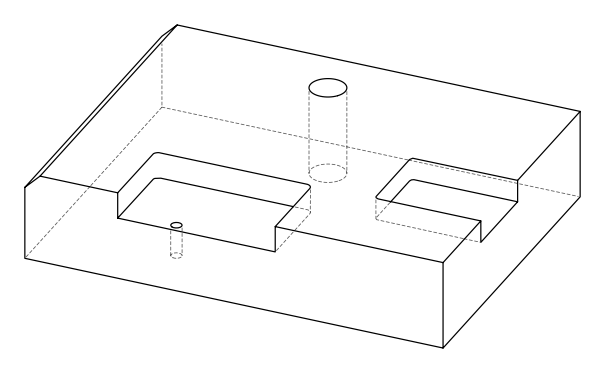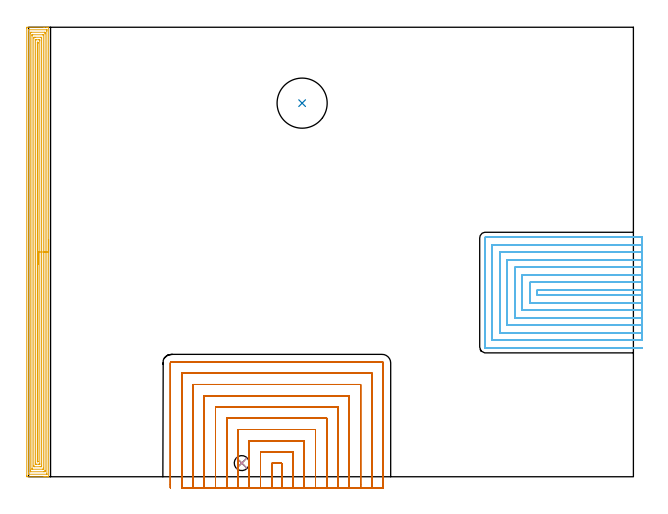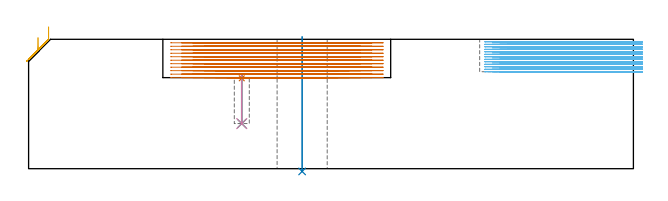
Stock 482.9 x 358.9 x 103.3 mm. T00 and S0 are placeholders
(PLAN: 7 operations, 6 tool changes, 175.1 min)
(1 SPOT_DRILL | STEP1POCKET | NXT0321_9005460120000 | 0.04 min | 3348 mm3)
(2 INDEXABLE_INSERT_DRILL_THROUGH_HOLE_FROM_SOLID | STEP1HOLE | NXT0302_035 | 0.43 min | 129734 mm3)
(3 DRILL_BLIND_HOLE_INTO_CENTER | STEP1POCKET | UGT0301_198 | 0.16 min | 1722 mm3)
(4 DRILL_TO_ENLARGE_BLIND_HOLE | STEP1POCKET | UGT0301_373 | 0.16 min | 2498 mm3)
(5 AREA_MILL | FG_CHAMFER_SURFACE | UGT0205_001 | 20.31 min | 54953 mm3)
(6 MILL_SLOT | SLOT_PARTIAL_RECTANGULAR | NXT0201_009 | Follow Part, ap 2, ae 75% | 71.34 min | 305833 mm3)
(7 MILL_SLOT_1 | SLOT_PARTIAL_RECTANGULAR_1 | NXT0201_011 | Follow Part, ap 3, ae 75% | 82.65 min | 539801 mm3)
(TOOL NXT0321_9005460120000 | NC Spot Drill, 142deg, 12mm, Carbide, Uncoated | D12 PA142 FL30 Z2)
(TOOL NXT0302_035 | Index. Insert Drill 40mm [880-D4000L40-05] | D40 PA176 FL200 Z2)
(TOOL UGT0301_198 | Twist Drill 7.9 mm | D7.9 PA118 FL73 Z2)
(TOOL UGT0301_373 | Twist Drill Flat Bottom 12 mm | D12 PA180 FL101 Z2)
(TOOL UGT0205_001 | Chamfer Mill 20 x 3 x 45 deg. | D20 FL50 Z2)
(TOOL NXT0201_009 | ENDMILL 8mm [2P460-0800-NA 1630] | D8 FL26 Z6)
(TOOL NXT0201_011 | ENDMILL 12mm [2P460-1200-NA 1630] | D12 FL38 Z6)
(OP 1 SPOT_DRILL)
G17 G21 G94 G90
T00 M6
G54
G17 G0 G90 X170.2 Y10.9 S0 M3
G43 Z113.3 H0
G94 G81 G98 Z72.175 F250. R75.7
G80
M5
M2
(OP 2 INDEXABLE_INSERT_DRILL_THROUGH_HOLE_FROM_SOLID)
G17 G21 G94 G90
T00 M6
G54
G17 G0 G90 X218.4 Y298.3 S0 M3
G43 Z113.3 H1
G94 G81 G98 Z-2.198 F250. R105.3
G80
M5
M2
(OP 3 DRILL_BLIND_HOLE_INTO_CENTER)
G17 G21 G94 G90
T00 M6
G54
G17 G0 G90 X170.2 Y10.9 S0 M3
G43 Z113.3 H0
G94 G81 G98 Z36. F250. R74.7
G80
M5
M2
(OP 4 DRILL_TO_ENLARGE_BLIND_HOLE)
G17 G21 G94 G90
T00 M6
G54
G17 G0 G90 X170.2 Y10.9 S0 M3
G43 Z113.3 H0
G94 G73 G98 Z36. F250. Q9.175 R74.7
G80
M5
M2
(OP 5 AREA_MILL)
G17 G21 G94 G90
T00 M6
G54
G17 G0 G90 X16. Y189.45 S1061 M3
G43 Z113.3 H0
G94 G1 Y189.412 Z112.428 F250.
Y189.298 Z111.563
Y189.109 Z110.712
Y188.847 Z109.88
Y188.513 Z109.074
Y188.11 Z108.3
Y187.642 Z107.564
Y187.11 Z106.872
Y186.521 Z106.229
Y185.878 Z105.639
Y185.186 Z105.108
Y184.45 Z104.64
Y183.676 Z104.237
Y182.87 Z103.903
Y182.038 Z103.641
Y181.186 Z103.452
Y180.322 Z103.338
Y179.45 Z103.3
Y0.182
X15.998 Y0.01 Z103.289
X15.837 Y0.002 Z103.129
X15.67 Y0. Z102.969
X15.429 Z102.728
X14.715 Z102.01
X13.48 Z100.777
X12.959 Z100.253
X12.341 Z99.637
X-1.093 Z86.204
X-1.492 Y0.01 Z85.805
X-1.496 Y0.218 Z85.802
X-1.499 Y0.629 Z85.801
X-1.5 Y1.043 Z85.8
X-1.499 Y358.271 Z85.801
X-1.497 Y358.682 Z85.802
X-1.492 Y358.89 Z85.805
X-1.093 Y358.9 Z86.204
X12.341 Z99.637
X14.715 Z102.01
X15.429 Z102.728
X15.67 Z102.969
X15.837 Y358.898 Z103.129
X15.997 Y358.89 Z103.289
X16. Y358.718 Z103.3
Y179.45
X14.586 Z101.886
Y2.417
X14.584 Y2.036 Z101.884
X14.582 Y2.014 Z101.882
X14.58 Y2.01 Z101.88
X14.564 Y2.006 Z101.864
X14.492 Y2.002 Z101.792
X14.383 Y2. Z101.683
X14.246 Z101.546
X0.194 Z87.494
X-0.008 Y2.003 Z87.292
X-0.042 Y2.005 Z87.258
X-0.074 Y2.009 Z87.226
X-0.079 Y2.054 Z87.221
X-0.084 Y2.283 Z87.216
X-0.085 Y2.417 Z87.215
X-0.086 Y3.179 Z87.214
Y356.483
X-0.084 Y356.864 Z87.216
X-0.082 Y356.886 Z87.218
X-0.08 Y356.89 Z87.22
X-0.064 Y356.894 Z87.236
X0.008 Y356.898 Z87.308
X0.117 Y356.9 Z87.417
X0.254 Z87.554
X14.306 Z101.606
X14.508 Y356.897 Z101.808
X14.542 Y356.895 Z101.842
X14.574 Y356.891 Z101.874
X14.579 Y356.846 Z101.879
X14.584 Y356.617 Z101.884
X14.585 Y356.483 Z101.885
X14.586 Y355.721 Z101.886
Y179.45
X13.172 Z100.472
X13.171 Y5.099 Z100.471
X13.17 Y4.884 Z100.47
X13.164 Y4.205 Z100.464
X13.153 Y4.007 Z100.453
X12.08 Y4. Z99.38
X1.742 Y4.001 Z89.042
X1.541 Y4.005 Z88.841
X1.347 Y4.01 Z88.647
X1.336 Y4.205 Z88.636
X1.332 Y4.418 Z88.632
X1.329 Y5.099 Z88.629
Y5.316
Y353.801
X1.33 Y354.016 Z88.63
X1.335 Y354.695 Z88.635
X1.347 Y354.893 Z88.647
X2.42 Y354.9 Z89.72
X12.758 Y354.899 Z100.058
X12.959 Y354.895 Z100.259
X13.153 Y354.89 Z100.453
X13.164 Y354.695 Z100.464
X13.168 Y354.482 Z100.468
X13.171 Y353.801 Z100.471
Y353.584
X13.172 Y179.45 Z100.472
X11.757 Z99.057
Y6.887
X11.754 Y6.325 Z99.054
X11.75 Y6.135 Z99.05
X11.741 Y6.01 Z99.041
X11.638 Y6.007 Z98.938
X11.202 Y6. Z98.502
X3.298 Z90.598
X2.863 Y6.007 Z90.163
X2.761 Y6.01 Z90.061
X2.75 Y6.073 Z90.05
X2.747 Y6.148 Z90.047
X2.743 Y6.558 Z90.043
Y352.013
X2.746 Y352.575 Z90.046
X2.75 Y352.766 Z90.05
X2.759 Y352.89 Z90.059
X2.862 Y352.893 Z90.162
X3.298 Y352.9 Z90.598
X11.202 Z98.502
X11.637 Y352.893 Z98.937
X11.739 Y352.89 Z99.039
X11.75 Y352.827 Z99.05
X11.753 Y352.752 Z99.053
X11.757 Y352.342 Z99.057
Y179.45
X10.343 Z97.643
Y8.657
X10.324 Y8.01 Z97.624
X10.105 Y8.004 Z97.405
X9.446 Y8.001 Z96.746
X9.231 Y8. Z96.531
X4.838 Y8.001 Z92.138
X4.176 Y8.01 Z91.476
X4.158 Y8.676 Z91.458
X4.157 Y8.695 Z91.457
Y350.243
X4.176 Y350.89 Z91.476
X4.395 Y350.896 Z91.695
X5.054 Y350.899 Z92.354
X5.269 Y350.9 Z92.569
X9.662 Y350.899 Z96.962
X10.324 Y350.89 Z97.624
X10.342 Y350.224 Z97.642
X10.343 Y350.205 Z97.643
Y179.45
X8.929 Z96.229
Y10.464
X8.928 Y10.097 Z96.228
X8.925 Y10.044 Z96.225
X8.922 Y10.018 Z96.222
X8.907 Y10.01 Z96.207
X8.795 Y10.005 Z96.095
X8.567 Y10.002 Z95.867
X8.145 Y10. Z95.445
X6.388 Z93.688
X5.933 Y10.001 Z93.233
X5.781 Y10.002 Z93.081
X5.659 Y10.006 Z92.959
X5.585 Y10.01 Z92.885
X5.578 Y10.097 Z92.878
X5.574 Y10.464 Z92.874
X5.572 Y10.831 Z92.872
X5.571 Y348.436 Z92.871
X5.572 Y348.803 Z92.872
X5.575 Y348.856 Z92.875
X5.577 Y348.882 Z92.877
X5.593 Y348.89 Z92.893
X5.705 Y348.895 Z93.005
X5.933 Y348.898 Z93.233
X6.355 Y348.9 Z93.655
X8.112 Z95.412
X8.567 Z95.867
X8.719 Y348.898 Z96.019
X8.841 Y348.895 Z96.141
X8.915 Y348.89 Z96.215
X8.922 Y348.804 Z96.222
X8.926 Y348.436 Z96.226
X8.928 Y348.069 Z96.228
X8.929 Y179.45 Z96.229
X7.515 Z94.815
X7.514 Y12.117 Z94.814
X7.513 Y12.05 Z94.813
X7.51 Y12.018 Z94.81
X7.508 Y12.01 Z94.808
X7.497 Y12.008 Z94.797
X7.374 Y12.003 Z94.674
X7.057 Y12.002 Z94.357
X7.011 Y12.006 Z94.311
X6.995 Y12.009 Z94.295
X6.991 Y12.069 Z94.291
X6.987 Y12.252 Z94.287
X6.985 Y13.146 Z94.285
X6.986 Y346.783 Z94.286
X6.987 Y346.85 Z94.287
X6.99 Y346.882 Z94.29
X6.992 Y346.89 Z94.292
X7.003 Y346.892 Z94.303
X7.126 Y346.897 Z94.426
X7.443 Y346.898 Z94.743
X7.489 Y346.894 Z94.789
X7.505 Y346.891 Z94.805
X7.509 Y346.831 Z94.809
X7.513 Y346.648 Z94.813
X7.514 Y346.47 Z94.814
X7.515 Y345.932 Z94.815
Y179.45
Y178.578 Z94.853
Y177.714 Z94.967
Y176.862 Z95.155
Y176.03 Z95.418
Y175.224 Z95.752
Y174.45 Z96.154
Y173.714 Z96.623
Y173.022 Z97.154
Y172.379 Z97.744
Y171.79 Z98.387
Y171.258 Z99.079
Y170.79 Z99.815
Y170.387 Z100.588
Y170.053 Z101.394
Y169.791 Z102.226
Y169.602 Z103.078
Y169.488 Z103.943
Y169.45 Z104.815
G0 Z113.3
M5
M2
(OP 6 MILL_SLOT)
G17 G21 G94 G90
T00 M6
G54
G17 G0 G90 X489.9 Y149.2 S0 M3
G43 Z113.3 H1
Z101.308
G94 G1 X486.9 F250.
X406.2 F500.
Y144.9
X486.9
X489.9 F250.
Y155.2
X486.9
X400.2 F500.
Y138.9
X486.9
X489.9 F250.
Y161.2
X486.9
X394.2 F500.
Y132.9
X486.9
X489.9 F250.
Y167.2
X486.9
X388.2 F500.
Y126.9
X486.9
X489.9 F250.
Y173.2
X486.9
X382.2 F500.
Y120.9
X486.9
X489.9 F250.
Y179.2
X486.9
X376.2 F500.
Y114.9
X486.9
X489.9 F250.
Y185.2
X486.9
X370.2 F500.
Y108.9
X486.9
X489.9 F250.
Y191.2
X486.9
X364.6 F500.
G3 X364.2 Y190.8 R0.4
G1 Y103.3
G3 X364.6 Y102.9 R0.4
G1 X486.9
X489.9 F250.
G0 Y149.2 Z99.315
G1 X486.9
X406.2 F500.
Y144.9
X486.9
X489.9 F250.
Y155.2
X486.9
X400.2 F500.
Y138.9
X486.9
X489.9 F250.
Y161.2
X486.9
X394.2 F500.
Y132.9
X486.9
X489.9 F250.
Y167.2
X486.9
X388.2 F500.
Y126.9
X486.9
X489.9 F250.
Y173.2
X486.9
X382.2 F500.
Y120.9
X486.9
X489.9 F250.
Y179.2
X486.9
X376.2 F500.
Y114.9
X486.9
X489.9 F250.
Y185.2
X486.9
X370.2 F500.
Y108.9
X486.9
X489.9 F250.
Y191.2
X486.9
X364.6 F500.
G3 X364.2 Y190.8 R0.4
G1 Y103.3
G3 X364.6 Y102.9 R0.4
G1 X486.9
X489.9 F250.
G0 Y149.2 Z97.323
G1 X486.9
X406.2 F500.
Y144.9
X486.9
X489.9 F250.
Y155.2
X486.9
X400.2 F500.
Y138.9
X486.9
X489.9 F250.
Y161.2
X486.9
X394.2 F500.
Y132.9
X486.9
X489.9 F250.
Y167.2
X486.9
X388.2 F500.
Y126.9
X486.9
X489.9 F250.
Y173.2
X486.9
X382.2 F500.
Y120.9
X486.9
X489.9 F250.
Y179.2
X486.9
X376.2 F500.
Y114.9
X486.9
X489.9 F250.
Y185.2
X486.9
X370.2 F500.
Y108.9
X486.9
X489.9 F250.
Y191.2
X486.9
X364.6 F500.
G3 X364.2 Y190.8 R0.4
G1 Y103.3
G3 X364.6 Y102.9 R0.4
G1 X486.9
X489.9 F250.
G0 Y149.2 Z95.331
G1 X486.9
X406.2 F500.
Y144.9
X486.9
X489.9 F250.
Y155.2
X486.9
X400.2 F500.
Y138.9
X486.9
X489.9 F250.
Y161.2
X486.9
X394.2 F500.
Y132.9
X486.9
X489.9 F250.
Y167.2
X486.9
X388.2 F500.
Y126.9
X486.9
X489.9 F250.
Y173.2
X486.9
X382.2 F500.
Y120.9
X486.9
X489.9 F250.
Y179.2
X486.9
X376.2 F500.
Y114.9
X486.9
X489.9 F250.
Y185.2
X486.9
X370.2 F500.
Y108.9
X486.9
X489.9 F250.
Y191.2
X486.9
X364.6 F500.
G3 X364.2 Y190.8 R0.4
G1 Y103.3
G3 X364.6 Y102.9 R0.4
G1 X486.9
X489.9 F250.
G0 Y149.2 Z93.338
G1 X486.9
X406.2 F500.
Y144.9
X486.9
X489.9 F250.
Y155.2
X486.9
X400.2 F500.
Y138.9
X486.9
X489.9 F250.
Y161.2
X486.9
X394.2 F500.
Y132.9
X486.9
X489.9 F250.
Y167.2
X486.9
X388.2 F500.
Y126.9
X486.9
X489.9 F250.
Y173.2
X486.9
X382.2 F500.
Y120.9
X486.9
X489.9 F250.
Y179.2
X486.9
X376.2 F500.
Y114.9
X486.9
X489.9 F250.
Y185.2
X486.9
X370.2 F500.
Y108.9
X486.9
X489.9 F250.
Y191.2
X486.9
X364.6 F500.
G3 X364.2 Y190.8 R0.4
G1 Y103.3
G3 X364.6 Y102.9 R0.4
G1 X486.9
X489.9 F250.
G0 Y149.2 Z91.346
G1 X486.9
X406.2 F500.
Y144.9
X486.9
X489.9 F250.
Y155.2
X486.9
X400.2 F500.
Y138.9
X486.9
X489.9 F250.
Y161.2
X486.9
X394.2 F500.
Y132.9
X486.9
X489.9 F250.
Y167.2
X486.9
X388.2 F500.
Y126.9
X486.9
X489.9 F250.
Y173.2
X486.9
X382.2 F500.
Y120.9
X486.9
X489.9 F250.
Y179.2
X486.9
X376.2 F500.
Y114.9
X486.9
X489.9 F250.
Y185.2
X486.9
X370.2 F500.
Y108.9
X486.9
X489.9 F250.
Y191.2
X486.9
X364.6 F500.
G3 X364.2 Y190.8 R0.4
G1 Y103.3
G3 X364.6 Y102.9 R0.4
G1 X486.9
X489.9 F250.
G0 Y149.2 Z89.354
G1 X486.9
X406.2 F500.
Y144.9
X486.9
X489.9 F250.
Y155.2
X486.9
X400.2 F500.
Y138.9
X486.9
X489.9 F250.
Y161.2
X486.9
X394.2 F500.
Y132.9
X486.9
X489.9 F250.
Y167.2
X486.9
X388.2 F500.
Y126.9
X486.9
X489.9 F250.
Y173.2
X486.9
X382.2 F500.
Y120.9
X486.9
X489.9 F250.
Y179.2
X486.9
X376.2 F500.
Y114.9
X486.9
X489.9 F250.
Y185.2
X486.9
X370.2 F500.
Y108.9
X486.9
X489.9 F250.
Y191.2
X486.9
X364.6 F500.
G3 X364.2 Y190.8 R0.4
G1 Y103.3
G3 X364.6 Y102.9 R0.4
G1 X486.9
X489.9 F250.
G0 Y149.2 Z87.361
G1 X486.9
X406.2 F500.
Y144.9
X486.9
X489.9 F250.
Y155.2
X486.9
X400.2 F500.
Y138.9
X486.9
X489.9 F250.
Y161.2
X486.9
X394.2 F500.
Y132.9
X486.9
X489.9 F250.
Y167.2
X486.9
X388.2 F500.
Y126.9
X486.9
X489.9 F250.
Y173.2
X486.9
X382.2 F500.
Y120.9
X486.9
X489.9 F250.
Y179.2
X486.9
X376.2 F500.
Y114.9
X486.9
X489.9 F250.
Y185.2
X486.9
X370.2 F500.
Y108.9
X486.9
X489.9 F250.
Y191.2
X486.9
X364.6 F500.
G3 X364.2 Y190.8 R0.4
G1 Y103.3
G3 X364.6 Y102.9 R0.4
G1 X486.9
X489.9 F250.
G0 Y149.2 Z85.369
G1 X486.9
X406.2 F500.
Y144.9
X486.9
X489.9 F250.
Y155.2
X486.9
X400.2 F500.
Y138.9
X486.9
X489.9 F250.
Y161.2
X486.9
X394.2 F500.
Y132.9
X486.9
X489.9 F250.
Y167.2
X486.9
X388.2 F500.
Y126.9
X486.9
X489.9 F250.
Y173.2
X486.9
X382.2 F500.
Y120.9
X486.9
X489.9 F250.
Y179.2
X486.9
X376.2 F500.
Y114.9
X486.9
X489.9 F250.
Y185.2
X486.9
X370.2 F500.
Y108.9
X486.9
X489.9 F250.
Y191.2
X486.9
X364.6 F500.
G3 X364.2 Y190.8 R0.4
G1 Y103.3
G3 X364.6 Y102.9 R0.4
G1 X486.9
X489.9 F250.
G0 Y149.2 Z83.377
G1 X486.9
X406.2 F500.
Y144.9
X486.9
X489.9 F250.
Y155.2
X486.9
X400.2 F500.
Y138.9
X486.9
X489.9 F250.
Y161.2
X486.9
X394.2 F500.
Y132.9
X486.9
X489.9 F250.
Y167.2
X486.9
X388.2 F500.
Y126.9
X486.9
X489.9 F250.
Y173.2
X486.9
X382.2 F500.
Y120.9
X486.9
X489.9 F250.
Y179.2
X486.9
X376.2 F500.
Y114.9
X486.9
X489.9 F250.
Y185.2
X486.9
X370.2 F500.
Y108.9
X486.9
X489.9 F250.
Y191.2
X486.9
X364.6 F500.
G3 X364.2 Y190.8 R0.4
G1 Y103.3
G3 X364.6 Y102.9 R0.4
G1 X486.9
X489.9 F250.
G0 Y149.2 Z81.385
G1 X486.9
X406.2 F500.
Y144.9
X486.9
X489.9 F250.
Y155.2
X486.9
X400.2 F500.
Y138.9
X486.9
X489.9 F250.
Y161.2
X486.9
X394.2 F500.
Y132.9
X486.9
X489.9 F250.
Y167.2
X486.9
X388.2 F500.
Y126.9
X486.9
X489.9 F250.
Y173.2
X486.9
X382.2 F500.
Y120.9
X486.9
X489.9 F250.
Y179.2
X486.9
X376.2 F500.
Y114.9
X486.9
X489.9 F250.
Y185.2
X486.9
X370.2 F500.
Y108.9
X486.9
X489.9 F250.
Y191.2
X486.9
X364.6 F500.
G3 X364.2 Y190.8 R0.4
G1 Y103.3
G3 X364.6 Y102.9 R0.4
G1 X486.9
X489.9 F250.
G0 Y149.2 Z79.392
G1 X486.9
X406.2 F500.
Y144.9
X486.9
X489.9 F250.
Y155.2
X486.9
X400.2 F500.
Y138.9
X486.9
X489.9 F250.
Y161.2
X486.9
X394.2 F500.
Y132.9
X486.9
X489.9 F250.
Y167.2
X486.9
X388.2 F500.
Y126.9
X486.9
X489.9 F250.
Y173.2
X486.9
X382.2 F500.
Y120.9
X486.9
X489.9 F250.
Y179.2
X486.9
X376.2 F500.
Y114.9
X486.9
X489.9 F250.
Y185.2
X486.9
X370.2 F500.
Y108.9
X486.9
X489.9 F250.
Y191.2
X486.9
X364.6 F500.
G3 X364.2 Y190.8 R0.4
G1 Y103.3
G3 X364.6 Y102.9 R0.4
G1 X486.9
X489.9 F250.
G0 Y149.2 Z77.4
G1 X486.9
X406.2 F500.
Y144.9
X486.9
X489.9 F250.
Y155.2
X486.9
X400.2 F500.
Y138.9
X486.9
X489.9 F250.
Y161.2
X486.9
X394.2 F500.
Y132.9
X486.9
X489.9 F250.
Y167.2
X486.9
X388.2 F500.
Y126.9
X486.9
X489.9 F250.
Y173.2
X486.9
X382.2 F500.
Y120.9
X486.9
X489.9 F250.
Y179.2
X486.9
X376.2 F500.
Y114.9
X486.9
X489.9 F250.
Y185.2
X486.9
X370.2 F500.
Y108.9
X486.9
X489.9 F250.
Y191.2
X486.9
X364.6 F500.
G3 X364.2 Y190.8 R0.4
G1 Y103.3
G3 X364.6 Y102.9 R0.4
G1 X486.9
X489.9 F250.
G0 Z113.3
M5
M2
(OP 7 MILL_SLOT_1)
G17 G21 G94 G90
T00 M6
G54
G17 G0 G90 X202.1 Y-9. S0 M3
G43 Z113.3 H1
Z100.518
G94 G1 Y-6. F250.
Y10.7 F500.
X194.2
Y-6.
Y-9. F250.
X211.1
Y-6.
Y19.7 F500.
X185.2
Y-6.
Y-9. F250.
X220.1
Y-6.
Y28.7 F500.
X176.2
Y-6.
Y-9. F250.
X229.1
Y-6.
Y37.7 F500.
X167.2
Y-6.
Y-9. F250.
X238.1
Y-6.
Y46.7 F500.
X158.2
Y-6.
Y-9. F250.
X247.1
Y-6.
Y55.7 F500.
X149.2
Y-6.
Y-9. F250.
X256.1
Y-6.
Y64.7 F500.
X140.2
Y-6.
Y-9. F250.
X265.1
Y-6.
Y73.7 F500.
X131.2
Y-6.
Y-9. F250.
X274.1
Y-6.
Y82.7 F500.
X122.2
Y-6.
Y-9. F250.
X283.1
Y-6.
Y90.9 F500.
G3 X282.3 Y91.7 R0.8
G1 X114.
G3 X113.2 Y90.9 R0.8
G1 Y-6.
Y-9. F250.
G0 X202.1 Z97.736
G1 Y-6.
Y10.7 F500.
X194.2
Y-6.
Y-9. F250.
X211.1
Y-6.
Y19.7 F500.
X185.2
Y-6.
Y-9. F250.
X220.1
Y-6.
Y28.7 F500.
X176.2
Y-6.
Y-9. F250.
X229.1
Y-6.
Y37.7 F500.
X167.2
Y-6.
Y-9. F250.
X238.1
Y-6.
Y46.7 F500.
X158.2
Y-6.
Y-9. F250.
X247.1
Y-6.
Y55.7 F500.
X149.2
Y-6.
Y-9. F250.
X256.1
Y-6.
Y64.7 F500.
X140.2
Y-6.
Y-9. F250.
X265.1
Y-6.
Y73.7 F500.
X131.2
Y-6.
Y-9. F250.
X274.1
Y-6.
Y82.7 F500.
X122.2
Y-6.
Y-9. F250.
X283.1
Y-6.
Y90.9 F500.
G3 X282.3 Y91.7 R0.8
G1 X114.
G3 X113.2 Y90.9 R0.8
G1 Y-6.
Y-9. F250.
G0 X202.1 Z94.954
G1 Y-6.
Y10.7 F500.
X194.2
Y-6.
Y-9. F250.
X211.1
Y-6.
Y19.7 F500.
X185.2
Y-6.
Y-9. F250.
X220.1
Y-6.
Y28.7 F500.
X176.2
Y-6.
Y-9. F250.
X229.1
Y-6.
Y37.7 F500.
X167.2
Y-6.
Y-9. F250.
X238.1
Y-6.
Y46.7 F500.
X158.2
Y-6.
Y-9. F250.
X247.1
Y-6.
Y55.7 F500.
X149.2
Y-6.
Y-9. F250.
X256.1
Y-6.
Y64.7 F500.
X140.2
Y-6.
Y-9. F250.
X265.1
Y-6.
Y73.7 F500.
X131.2
Y-6.
Y-9. F250.
X274.1
Y-6.
Y82.7 F500.
X122.2
Y-6.
Y-9. F250.
X283.1
Y-6.
Y90.9 F500.
G3 X282.3 Y91.7 R0.8
G1 X114.
G3 X113.2 Y90.9 R0.8
G1 Y-6.
Y-9. F250.
G0 X202.1 Z92.173
G1 Y-6.
Y10.7 F500.
X194.2
Y-6.
Y-9. F250.
X211.1
Y-6.
Y19.7 F500.
X185.2
Y-6.
Y-9. F250.
X220.1
Y-6.
Y28.7 F500.
X176.2
Y-6.
Y-9. F250.
X229.1
Y-6.
Y37.7 F500.
X167.2
Y-6.
Y-9. F250.
X238.1
Y-6.
Y46.7 F500.
X158.2
Y-6.
Y-9. F250.
X247.1
Y-6.
Y55.7 F500.
X149.2
Y-6.
Y-9. F250.
X256.1
Y-6.
Y64.7 F500.
X140.2
Y-6.
Y-9. F250.
X265.1
Y-6.
Y73.7 F500.
X131.2
Y-6.
Y-9. F250.
X274.1
Y-6.
Y82.7 F500.
X122.2
Y-6.
Y-9. F250.
X283.1
Y-6.
Y90.9 F500.
G3 X282.3 Y91.7 R0.8
G1 X114.
G3 X113.2 Y90.9 R0.8
G1 Y-6.
Y-9. F250.
G0 X202.1 Z89.391
G1 Y-6.
Y10.7 F500.
X194.2
Y-6.
Y-9. F250.
X211.1
Y-6.
Y19.7 F500.
X185.2
Y-6.
Y-9. F250.
X220.1
Y-6.
Y28.7 F500.
X176.2
Y-6.
Y-9. F250.
X229.1
Y-6.
Y37.7 F500.
X167.2
Y-6.
Y-9. F250.
X238.1
Y-6.
Y46.7 F500.
X158.2
Y-6.
Y-9. F250.
X247.1
Y-6.
Y55.7 F500.
X149.2
Y-6.
Y-9. F250.
X256.1
Y-6.
Y64.7 F500.
X140.2
Y-6.
Y-9. F250.
X265.1
Y-6.
Y73.7 F500.
X131.2
Y-6.
Y-9. F250.
X274.1
Y-6.
Y82.7 F500.
X122.2
Y-6.
Y-9. F250.
X283.1
Y-6.
Y90.9 F500.
G3 X282.3 Y91.7 R0.8
G1 X114.
G3 X113.2 Y90.9 R0.8
G1 Y-6.
Y-9. F250.
G0 X202.1 Z86.609
G1 Y-6.
Y10.7 F500.
X194.2
Y-6.
Y-9. F250.
X211.1
Y-6.
Y19.7 F500.
X185.2
Y-6.
Y-9. F250.
X220.1
Y-6.
Y28.7 F500.
X176.2
Y-6.
Y-9. F250.
X229.1
Y-6.
Y37.7 F500.
X167.2
Y-6.
Y-9. F250.
X238.1
Y-6.
Y46.7 F500.
X158.2
Y-6.
Y-9. F250.
X247.1
Y-6.
Y55.7 F500.
X149.2
Y-6.
Y-9. F250.
X256.1
Y-6.
Y64.7 F500.
X140.2
Y-6.
Y-9. F250.
X265.1
Y-6.
Y73.7 F500.
X131.2
Y-6.
Y-9. F250.
X274.1
Y-6.
Y82.7 F500.
X122.2
Y-6.
Y-9. F250.
X283.1
Y-6.
Y90.9 F500.
G3 X282.3 Y91.7 R0.8
G1 X114.
G3 X113.2 Y90.9 R0.8
G1 Y-6.
Y-9. F250.
G0 X202.1 Z83.827
G1 Y-6.
Y10.7 F500.
X194.2
Y-6.
Y-9. F250.
X211.1
Y-6.
Y19.7 F500.
X185.2
Y-6.
Y-9. F250.
X220.1
Y-6.
Y28.7 F500.
X176.2
Y-6.
Y-9. F250.
X229.1
Y-6.
Y37.7 F500.
X167.2
Y-6.
Y-9. F250.
X238.1
Y-6.
Y46.7 F500.
X158.2
Y-6.
Y-9. F250.
X247.1
Y-6.
Y55.7 F500.
X149.2
Y-6.
Y-9. F250.
X256.1
Y-6.
Y64.7 F500.
X140.2
Y-6.
Y-9. F250.
X265.1
Y-6.
Y73.7 F500.
X131.2
Y-6.
Y-9. F250.
X274.1
Y-6.
Y82.7 F500.
X122.2
Y-6.
Y-9. F250.
X283.1
Y-6.
Y90.9 F500.
G3 X282.3 Y91.7 R0.8
G1 X114.
G3 X113.2 Y90.9 R0.8
G1 Y-6.
Y-9. F250.
G0 X202.1 Z81.045
G1 Y-6.
Y10.7 F500.
X194.2
Y-6.
Y-9. F250.
X211.1
Y-6.
Y19.7 F500.
X185.2
Y-6.
Y-9. F250.
X220.1
Y-6.
Y28.7 F500.
X176.2
Y-6.
Y-9. F250.
X229.1
Y-6.
Y37.7 F500.
X167.2
Y-6.
Y-9. F250.
X238.1
Y-6.
Y46.7 F500.
X158.2
Y-6.
Y-9. F250.
X247.1
Y-6.
Y55.7 F500.
X149.2
Y-6.
Y-9. F250.
X256.1
Y-6.
Y64.7 F500.
X140.2
Y-6.
Y-9. F250.
X265.1
Y-6.
Y73.7 F500.
X131.2
Y-6.
Y-9. F250.
X274.1
Y-6.
Y82.7 F500.
X122.2
Y-6.
Y-9. F250.
X283.1
Y-6.
Y90.9 F500.
G3 X282.3 Y91.7 R0.8
G1 X114.
G3 X113.2 Y90.9 R0.8
G1 Y-6.
Y-9. F250.
G0 X202.1 Z78.264
G1 Y-6.
Y10.7 F500.
X194.2
Y-6.
Y-9. F250.
X211.1
Y-6.
Y19.7 F500.
X185.2
Y-6.
Y-9. F250.
X220.1
Y-6.
Y28.7 F500.
X176.2
Y-6.
Y-9. F250.
X229.1
Y-6.
Y37.7 F500.
X167.2
Y-6.
Y-9. F250.
X238.1
Y-6.
Y46.7 F500.
X158.2
Y-6.
Y-9. F250.
X247.1
Y-6.
Y55.7 F500.
X149.2
Y-6.
Y-9. F250.
X256.1
Y-6.
Y64.7 F500.
X140.2
Y-6.
Y-9. F250.
X265.1
Y-6.
Y73.7 F500.
X131.2
Y-6.
Y-9. F250.
X274.1
Y-6.
Y82.7 F500.
X122.2
Y-6.
Y-9. F250.
X283.1
Y-6.
Y90.9 F500.
G3 X282.3 Y91.7 R0.8
G1 X114.
G3 X113.2 Y90.9 R0.8
G1 Y-6.
Y-9. F250.
G0 X202.1 Z75.482
G1 Y-6.
Y10.7 F500.
X194.2
Y-6.
Y-9. F250.
X211.1
Y-6.
Y19.7 F500.
X185.2
Y-6.
Y-9. F250.
X220.1
Y-6.
Y28.7 F500.
X176.2
Y-6.
Y-9. F250.
X229.1
Y-6.
Y37.7 F500.
X167.2
Y-6.
Y-9. F250.
X238.1
Y-6.
Y46.7 F500.
X158.2
Y-6.
Y-9. F250.
X247.1
Y-6.
Y55.7 F500.
X149.2
Y-6.
Y-9. F250.
X256.1
Y-6.
Y64.7 F500.
X140.2
Y-6.
Y-9. F250.
X265.1
Y-6.
Y73.7 F500.
X131.2
Y-6.
Y-9. F250.
X274.1
Y-6.
Y82.7 F500.
X122.2
Y-6.
Y-9. F250.
X283.1
Y-6.
Y90.9 F500.
G3 X282.3 Y91.7 R0.8
G1 X114.
G3 X113.2 Y90.9 R0.8
G1 Y-6.
Y-9. F250.
G0 X202.1 Z72.7
G1 Y-6.
Y10.7 F500.
X194.2
Y-6.
Y-9. F250.
X211.1
Y-6.
Y19.7 F500.
X185.2
Y-6.
Y-9. F250.
X220.1
Y-6.
Y28.7 F500.
X176.2
Y-6.
Y-9. F250.
X229.1
Y-6.
Y37.7 F500.
X167.2
Y-6.
Y-9. F250.
X238.1
Y-6.
Y46.7 F500.
X158.2
Y-6.
Y-9. F250.
X247.1
Y-6.
Y55.7 F500.
X149.2
Y-6.
Y-9. F250.
X256.1
Y-6.
Y64.7 F500.
X140.2
Y-6.
Y-9. F250.
X265.1
Y-6.
Y73.7 F500.
X131.2
Y-6.
Y-9. F250.
X274.1
Y-6.
Y82.7 F500.
X122.2
Y-6.
Y-9. F250.
X283.1
Y-6.
Y90.9 F500.
G3 X282.3 Y91.7 R0.8
G1 X114.
G3 X113.2 Y90.9 R0.8
G1 Y-6.
Y-9. F250.
G0 Z113.3
M5
M2
